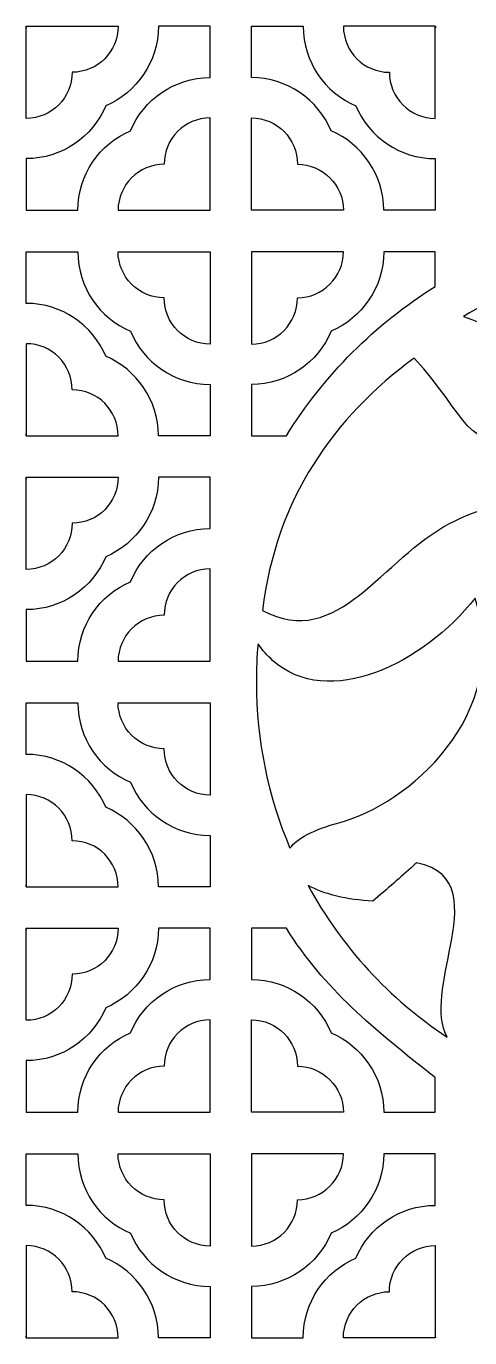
# Model space of a CAD drawing. Header units: centimetres. Extents: x -60 to 60, y -29 to 29.
# Drawn here: x 3.1 to 22.4, y -28.5 to 28.5 of the extents above; entities that cross this region are included whole.
import ezdxf

# ---------------------------------------------------------------- set-up
doc = ezdxf.new("R2010")
doc.units = ezdxf.units.CM
doc.header["$MEASUREMENT"] = 0
doc.layers.add('layer 1', color=7, linetype='Continuous')

msp = doc.modelspace()

# ---------------------------------------------------------------- linework, layer by layer
at = {"layer": 'layer 1', "color": 242}
for points, knots in [([(3.10974, 28.41758), (3.10864, 28.44493), (3.10807, 28.4724), (3.10807, 28.5), (3.10807, 28.5), (3.10807, 28.50012), (3.10808, 28.50025), (3.10808, 28.50038), (3.10808, 28.50038), (3.10808, 28.50038), (3.10974, 28.41758), (3.10974, 28.41758)], [0, 0, 0, 0, 0.25, 0.25, 0.25, 0.25, 0.5, 0.5, 0.5, 0.5, 1, 1, 1, 1]), ([(20.90806, 28.41758), (20.90916, 28.44493), (20.90973, 28.4724), (20.90973, 28.5), (20.90973, 28.5), (20.90973, 28.50012), (20.90972, 28.50025), (20.90972, 28.50038), (20.90972, 28.50038), (20.90972, 28.50038), (20.90806, 28.41758), (20.90806, 28.41758)], [0, 0, 0, 0, 0.25, 0.25, 0.25, 0.25, 0.5, 0.5, 0.5, 0.5, 1, 1, 1, 1]), ([(7.64602, 23.95526), (6.3, 23.38596), (5.35554, 22.05314), (5.35554, 20.5), (5.35554, 20.5), (5.35554, 20.5), (3.10974, 20.5), (3.10974, 20.5), (3.10974, 20.5), (3.10974, 20.5), (3.10974, 22.7458), (3.10974, 22.7458), (3.10974, 22.7458), (4.66621, 22.7458), (6.00125, 23.69446), (6.56849, 25.04511), (6.56849, 25.04511), (7.91389, 25.61469), (8.85807, 26.9473), (8.85807, 28.5), (8.85807, 28.5), (8.85807, 28.5), (11.10974, 28.5), (11.10974, 28.5), (11.10974, 28.5), (11.10974, 28.5), (11.10974, 26.26594), (11.10974, 26.26594), (11.10974, 26.26594), (9.54896, 26.26594), (8.21055, 25.31188), (7.64602, 23.95526), (7.64602, 23.95526), (7.64602, 23.95526), (7.64602, 23.95526), (7.64602, 23.95526)], [0, 0, 0, 0, 0.1, 0.1, 0.1, 0.1, 0.2, 0.2, 0.2, 0.2, 0.3, 0.3, 0.3, 0.3, 0.4, 0.4, 0.4, 0.4, 0.5, 0.5, 0.5, 0.5, 0.6, 0.6, 0.6, 0.6, 0.7, 0.7, 0.7, 0.7, 0.8, 0.8, 0.8, 0.8, 1, 1, 1, 1]), ([(5.10974, 26.5), (6.21413, 26.5), (7.10807, 27.39561), (7.10807, 28.5), (7.10807, 28.5), (7.10807, 28.5), (3.10974, 28.5), (3.10974, 28.5), (3.10974, 28.5), (3.10974, 28.5), (3.10974, 24.4958), (3.10974, 24.4958), (3.10974, 24.4958), (4.21234, 24.4958), (5.10974, 25.39922), (5.10974, 26.5), (5.10974, 26.5), (5.10974, 26.5), (5.10974, 26.5), (5.10974, 26.5)], [0, 0, 0, 0, 0.16666667, 0.16666667, 0.16666667, 0.16666667, 0.33333333, 0.33333333, 0.33333333, 0.33333333, 0.5, 0.5, 0.5, 0.5, 0.66666667, 0.66666667, 0.66666667, 0.66666667, 1, 1, 1, 1]), ([(16.37178, 23.95526), (17.7178, 23.38596), (18.66226, 22.05314), (18.66226, 20.5), (18.66226, 20.5), (18.66226, 20.5), (20.90806, 20.5), (20.90806, 20.5), (20.90806, 20.5), (20.90806, 20.5), (20.90806, 22.7458), (20.90806, 22.7458), (20.90806, 22.7458), (19.35159, 22.7458), (18.01655, 23.69446), (17.44931, 25.04511), (17.44931, 25.04511), (16.10391, 25.61469), (15.15973, 26.9473), (15.15973, 28.5), (15.15973, 28.5), (15.15973, 28.5), (12.90806, 28.5), (12.90806, 28.5), (12.90806, 28.5), (12.90806, 28.5), (12.90806, 26.26594), (12.90806, 26.26594), (12.90806, 26.26594), (14.46884, 26.26594), (15.80725, 25.31188), (16.37178, 23.95526), (16.37178, 23.95526), (16.37178, 23.95526), (16.37178, 23.95526), (16.37178, 23.95526)], [0, 0, 0, 0, 0.1, 0.1, 0.1, 0.1, 0.2, 0.2, 0.2, 0.2, 0.3, 0.3, 0.3, 0.3, 0.4, 0.4, 0.4, 0.4, 0.5, 0.5, 0.5, 0.5, 0.6, 0.6, 0.6, 0.6, 0.7, 0.7, 0.7, 0.7, 0.8, 0.8, 0.8, 0.8, 1, 1, 1, 1]), ([(18.90806, 26.5), (17.80367, 26.5), (16.90973, 27.39561), (16.90973, 28.5), (16.90973, 28.5), (16.90973, 28.5), (20.90806, 28.5), (20.90806, 28.5), (20.90806, 28.5), (20.90806, 28.5), (20.90806, 24.4958), (20.90806, 24.4958), (20.90806, 24.4958), (19.80546, 24.4958), (18.90806, 25.39922), (18.90806, 26.5), (18.90806, 26.5), (18.90806, 26.5), (18.90806, 26.5), (18.90806, 26.5)], [0, 0, 0, 0, 0.16666667, 0.16666667, 0.16666667, 0.16666667, 0.33333333, 0.33333333, 0.33333333, 0.33333333, 0.5, 0.5, 0.5, 0.5, 0.66666667, 0.66666667, 0.66666667, 0.66666667, 1, 1, 1, 1]), ([(7.10564, 20.5), (7.10564, 21.60267), (8.00901, 22.49998), (9.10981, 22.49998), (9.10981, 22.49998), (9.10151, 23.60508), (10.00415, 24.51594), (11.10974, 24.51594), (11.10974, 24.51594), (11.10974, 24.51594), (11.10974, 20.5), (11.10974, 20.5), (11.10974, 20.5), (11.10974, 20.5), (7.10564, 20.5), (7.10564, 20.5)], [0, 0, 0, 0, 0.2, 0.2, 0.2, 0.2, 0.4, 0.4, 0.4, 0.4, 0.6, 0.6, 0.6, 0.6, 1, 1, 1, 1]), ([(16.91216, 20.5), (16.91216, 21.60267), (16.00879, 22.49998), (14.90799, 22.49998), (14.90799, 22.49998), (14.91629, 23.60508), (14.01365, 24.51594), (12.90806, 24.51594), (12.90806, 24.51594), (12.90806, 24.51594), (12.90806, 20.5), (12.90806, 20.5), (12.90806, 20.5), (12.90806, 20.5), (16.91216, 20.5), (16.91216, 20.5)], [0, 0, 0, 0, 0.2, 0.2, 0.2, 0.2, 0.4, 0.4, 0.4, 0.4, 0.6, 0.6, 0.6, 0.6, 1, 1, 1, 1]), ([(7.64602, 15.24474), (6.3, 15.81404), (5.35554, 17.14686), (5.35554, 18.7), (5.35554, 18.7), (5.35554, 18.7), (3.10974, 18.7), (3.10974, 18.7), (3.10974, 18.7), (3.10974, 18.7), (3.10974, 16.4542), (3.10974, 16.4542), (3.10974, 16.4542), (4.66621, 16.4542), (6.00125, 15.50554), (6.56849, 14.15489), (6.56849, 14.15489), (7.91389, 13.58531), (8.85807, 12.2527), (8.85807, 10.7), (8.85807, 10.7), (8.85807, 10.7), (11.10974, 10.7), (11.10974, 10.7), (11.10974, 10.7), (11.10974, 10.7), (11.10974, 12.93406), (11.10974, 12.93406), (11.10974, 12.93406), (9.54896, 12.93406), (8.21055, 13.88812), (7.64602, 15.24474), (7.64602, 15.24474), (7.64602, 15.24474), (7.64602, 15.24474), (7.64602, 15.24474)], [0, 0, 0, 0, 0.1, 0.1, 0.1, 0.1, 0.2, 0.2, 0.2, 0.2, 0.3, 0.3, 0.3, 0.3, 0.4, 0.4, 0.4, 0.4, 0.5, 0.5, 0.5, 0.5, 0.6, 0.6, 0.6, 0.6, 0.7, 0.7, 0.7, 0.7, 0.8, 0.8, 0.8, 0.8, 1, 1, 1, 1]), ([(7.10564, 18.7), (7.10564, 17.59733), (8.00901, 16.70002), (9.10981, 16.70002), (9.10981, 16.70002), (9.10151, 15.59492), (10.00415, 14.68406), (11.10974, 14.68406), (11.10974, 14.68406), (11.10974, 14.68406), (11.10974, 18.7), (11.10974, 18.7), (11.10974, 18.7), (11.10974, 18.7), (7.10564, 18.7), (7.10564, 18.7)], [0, 0, 0, 0, 0.2, 0.2, 0.2, 0.2, 0.4, 0.4, 0.4, 0.4, 0.6, 0.6, 0.6, 0.6, 1, 1, 1, 1]), ([(16.91216, 18.7), (16.91216, 17.59733), (16.00879, 16.70002), (14.90799, 16.70002), (14.90799, 16.70002), (14.91629, 15.59492), (14.01365, 14.68406), (12.90806, 14.68406), (12.90806, 14.68406), (12.90806, 14.68406), (12.90806, 18.7), (12.90806, 18.7), (12.90806, 18.7), (12.90806, 18.7), (16.91216, 18.7), (16.91216, 18.7)], [0, 0, 0, 0, 0.2, 0.2, 0.2, 0.2, 0.4, 0.4, 0.4, 0.4, 0.6, 0.6, 0.6, 0.6, 1, 1, 1, 1]), ([(20.90806, 17.19393), (18.28291, 15.55467), (16.0639, 13.32616), (14.42607, 10.7), (14.42607, 10.7), (14.42607, 10.7), (12.90806, 10.7), (12.90806, 10.7), (12.90806, 10.7), (12.90806, 10.7), (12.90806, 12.93406), (12.90806, 12.93406), (12.90806, 12.93406), (14.46884, 12.93406), (15.80725, 13.88812), (16.37178, 15.24474), (16.37178, 15.24474), (17.7178, 15.81404), (18.66226, 17.14686), (18.66226, 18.7), (18.66226, 18.7), (18.66226, 18.7), (20.90806, 18.7), (20.90806, 18.7), (20.90806, 18.7), (20.90806, 18.7), (20.90806, 17.19393), (20.90806, 17.19393)], [0, 0, 0, 0, 0.125, 0.125, 0.125, 0.125, 0.25, 0.25, 0.25, 0.25, 0.375, 0.375, 0.375, 0.375, 0.5, 0.5, 0.5, 0.5, 0.625, 0.625, 0.625, 0.625, 0.75, 0.75, 0.75, 0.75, 1, 1, 1, 1]), ([(28.12773, -7.44882), (27.18303, -6.69199), (25.40397, -5.6025), (23.45208, -4.35654), (23.45208, -4.35654), (26.22529, -1.00385), (28.63784, 6.31007), (25.7151, 7.60699), (25.7151, 7.60699), (24.21366, 8.07412), (22.70259, 7.48236), (21.55877, 6.90046), (21.55877, 6.90046), (21.55877, 6.90046), (21.55876, 6.90045), (21.55876, 6.90045), (21.55876, 6.90045), (18.60048, 5.39542), (16.69027, 1.33226), (13.3909, 3.10792), (13.3909, 3.10792), (13.97583, 7.99041), (16.50569, 11.4978), (19.9858, 14.08021), (19.9858, 14.08021), (22.39115, 11.49097), (22.08312, 10.03695), (25.21626, 10.33465), (25.21626, 10.33465), (28.37153, 10.8162), (26.13684, 14.52743), (22.13082, 15.88346), (22.13082, 15.88346), (24.90563, 17.5453), (28.15194, 18.50061), (31.62089, 18.50061), (31.62089, 18.50061), (34.33223, 18.50061), (36.90754, 17.917), (39.22805, 16.8686), (39.22805, 16.8686), (35.41582, 15.17541), (32.82398, 14.82134), (31.15168, 14.95138), (31.15168, 14.95138), (30.44029, 15.00669), (27.88816, 15.22635), (27.65097, 16.04541), (27.65097, 16.04541), (28.28106, 12.68795), (31.44224, 12.87064), (33.19094, 12.95036), (33.19094, 12.95036), (35.31036, 11.05391), (29.80927, 9.14572), (29.62609, 7.76258), (29.62609, 7.76258), (29.45602, 6.71687), (29.90939, 5.55984), (30.44527, 4.4664), (30.44527, 4.4664), (31.30163, 2.71902), (32.50197, 1.2561), (31.57381, 0.54822), (31.57381, 0.54822), (32.55316, -1.38006), (33.43134, -0.45426), (35.25211, 0.61721), (35.25211, 0.61721), (35.25211, 0.61721), (35.28727, -1.99097), (35.28727, -1.99097), (35.28727, -1.99097), (35.15754, -2.02577), (35.03135, -2.0595), (34.90881, -2.09179), (34.90881, -2.09179), (33.40716, -2.48747), (32.4914, -2.69656), (31.17242, -2.7886), (31.17242, -2.7886), (31.17242, -2.7886), (31.1724, -2.78861), (31.1724, -2.78861), (31.1724, -2.78861), (31.1724, -2.78861), (31.17239, -2.78861), (31.17239, -2.78861), (31.17239, -2.78861), (31.17239, -2.78861), (31.17239, -2.78861), (31.17239, -2.78861), (31.17239, -2.78861), (30.61465, -2.77486), (29.97705, -2.73366), (29.23518, -2.65317), (29.23518, -2.65317), (29.2789, -2.75594), (29.34177, -2.90437), (29.43015, -3.11352), (29.43015, -3.11352), (29.96749, -4.385), (28.76442, -5.073), (26.57783, -3.64466), (26.57783, -3.64466), (27.47397, -4.86654), (27.91506, -6.17334), (28.12773, -7.44882)], [0, 0, 0, 0, 0.03571429, 0.03571429, 0.03571429, 0.03571429, 0.07142857, 0.07142857, 0.07142857, 0.07142857, 0.10714286, 0.10714286, 0.10714286, 0.10714286, 0.14285714, 0.14285714, 0.14285714, 0.14285714, 0.17857143, 0.17857143, 0.17857143, 0.17857143, 0.21428571, 0.21428571, 0.21428571, 0.21428571, 0.25, 0.25, 0.25, 0.25, 0.28571429, 0.28571429, 0.28571429, 0.28571429, 0.32142857, 0.32142857, 0.32142857, 0.32142857, 0.35714286, 0.35714286, 0.35714286, 0.35714286, 0.39285714, 0.39285714, 0.39285714, 0.39285714, 0.42857143, 0.42857143, 0.42857143, 0.42857143, 0.46428571, 0.46428571, 0.46428571, 0.46428571, 0.5, 0.5, 0.5, 0.5, 0.53571429, 0.53571429, 0.53571429, 0.53571429, 0.57142857, 0.57142857, 0.57142857, 0.57142857, 0.60714286, 0.60714286, 0.60714286, 0.60714286, 0.64285714, 0.64285714, 0.64285714, 0.64285714, 0.67857143, 0.67857143, 0.67857143, 0.67857143, 0.71428571, 0.71428571, 0.71428571, 0.71428571, 0.75, 0.75, 0.75, 0.75, 0.78571429, 0.78571429, 0.78571429, 0.78571429, 0.82142857, 0.82142857, 0.82142857, 0.82142857, 0.85714286, 0.85714286, 0.85714286, 0.85714286, 0.89285714, 0.89285714, 0.89285714, 0.89285714, 0.92857143, 0.92857143, 0.92857143, 0.92857143, 1, 1, 1, 1]), ([(5.10974, 12.7), (6.21413, 12.7), (7.10807, 11.80439), (7.10807, 10.7), (7.10807, 10.7), (7.10807, 10.7), (3.10974, 10.7), (3.10974, 10.7), (3.10974, 10.7), (3.10974, 10.7), (3.10974, 14.7042), (3.10974, 14.7042), (3.10974, 14.7042), (4.21234, 14.7042), (5.10974, 13.80078), (5.10974, 12.7), (5.10974, 12.7), (5.10974, 12.7), (5.10974, 12.7), (5.10974, 12.7)], [0, 0, 0, 0, 0.16666667, 0.16666667, 0.16666667, 0.16666667, 0.33333333, 0.33333333, 0.33333333, 0.33333333, 0.5, 0.5, 0.5, 0.5, 0.66666667, 0.66666667, 0.66666667, 0.66666667, 1, 1, 1, 1]), ([(3.10974, 10.78242), (3.10864, 10.75507), (3.10807, 10.7276), (3.10807, 10.7), (3.10807, 10.7), (3.10807, 10.69988), (3.10808, 10.69975), (3.10808, 10.69962), (3.10808, 10.69962), (3.10808, 10.69962), (3.10974, 10.78242), (3.10974, 10.78242)], [0, 0, 0, 0, 0.25, 0.25, 0.25, 0.25, 0.5, 0.5, 0.5, 0.5, 1, 1, 1, 1]), ([(3.10974, 8.81758), (3.10864, 8.84493), (3.10807, 8.8724), (3.10807, 8.9), (3.10807, 8.9), (3.10807, 8.90012), (3.10808, 8.90025), (3.10808, 8.90038), (3.10808, 8.90038), (3.10808, 8.90038), (3.10974, 8.81758), (3.10974, 8.81758)], [0, 0, 0, 0, 0.25, 0.25, 0.25, 0.25, 0.5, 0.5, 0.5, 0.5, 1, 1, 1, 1]), ([(7.64602, 4.35526), (6.3, 3.78596), (5.35554, 2.45314), (5.35554, 0.9), (5.35554, 0.9), (5.35554, 0.9), (3.10974, 0.9), (3.10974, 0.9), (3.10974, 0.9), (3.10974, 0.9), (3.10974, 3.1458), (3.10974, 3.1458), (3.10974, 3.1458), (4.66621, 3.1458), (6.00125, 4.09446), (6.56849, 5.44511), (6.56849, 5.44511), (7.91389, 6.01469), (8.85807, 7.3473), (8.85807, 8.9), (8.85807, 8.9), (8.85807, 8.9), (11.10974, 8.9), (11.10974, 8.9), (11.10974, 8.9), (11.10974, 8.9), (11.10974, 6.66594), (11.10974, 6.66594), (11.10974, 6.66594), (9.54896, 6.66594), (8.21055, 5.71188), (7.64602, 4.35526), (7.64602, 4.35526), (7.64602, 4.35526), (7.64602, 4.35526), (7.64602, 4.35526)], [0, 0, 0, 0, 0.1, 0.1, 0.1, 0.1, 0.2, 0.2, 0.2, 0.2, 0.3, 0.3, 0.3, 0.3, 0.4, 0.4, 0.4, 0.4, 0.5, 0.5, 0.5, 0.5, 0.6, 0.6, 0.6, 0.6, 0.7, 0.7, 0.7, 0.7, 0.8, 0.8, 0.8, 0.8, 1, 1, 1, 1]), ([(5.10974, 6.9), (6.21413, 6.9), (7.10807, 7.79561), (7.10807, 8.9), (7.10807, 8.9), (7.10807, 8.9), (3.10974, 8.9), (3.10974, 8.9), (3.10974, 8.9), (3.10974, 8.9), (3.10974, 4.8958), (3.10974, 4.8958), (3.10974, 4.8958), (4.21234, 4.8958), (5.10974, 5.79922), (5.10974, 6.9), (5.10974, 6.9), (5.10974, 6.9), (5.10974, 6.9), (5.10974, 6.9)], [0, 0, 0, 0, 0.16666667, 0.16666667, 0.16666667, 0.16666667, 0.33333333, 0.33333333, 0.33333333, 0.33333333, 0.5, 0.5, 0.5, 0.5, 0.66666667, 0.66666667, 0.66666667, 0.66666667, 1, 1, 1, 1]), ([(7.10564, 0.9), (7.10564, 2.00267), (8.00901, 2.89998), (9.10981, 2.89998), (9.10981, 2.89998), (9.10151, 4.00508), (10.00415, 4.91594), (11.10974, 4.91594), (11.10974, 4.91594), (11.10974, 4.91594), (11.10974, 0.9), (11.10974, 0.9), (11.10974, 0.9), (11.10974, 0.9), (7.10564, 0.9), (7.10564, 0.9)], [0, 0, 0, 0, 0.2, 0.2, 0.2, 0.2, 0.4, 0.4, 0.4, 0.4, 0.6, 0.6, 0.6, 0.6, 1, 1, 1, 1]), ([(14.58374, -7.22034), (13.64197, -5.00162), (13.1209, -2.56112), (13.1209, 0.00062), (13.1209, 0.00062), (13.1209, 0.55942), (13.1457, 1.11247), (13.19424, 1.65869), (13.19424, 1.65869), (13.3889, 1.3797), (13.60156, 1.14016), (13.82916, 0.93754), (13.82916, 0.93754), (16.25653, -1.22345), (20.39129, 0.80503), (22.6398, 3.64042), (22.6398, 3.64042), (24.27017, -1.49666), (19.65809, -5.3285), (16.76522, -6.10298), (16.76522, -6.10298), (15.56822, -6.42344), (14.8807, -6.81637), (14.58374, -7.22034)], [0, 0, 0, 0, 0.14285714, 0.14285714, 0.14285714, 0.14285714, 0.28571429, 0.28571429, 0.28571429, 0.28571429, 0.42857143, 0.42857143, 0.42857143, 0.42857143, 0.57142857, 0.57142857, 0.57142857, 0.57142857, 0.71428571, 0.71428571, 0.71428571, 0.71428571, 1, 1, 1, 1]), ([(7.64602, -4.35526), (6.3, -3.78596), (5.35554, -2.45314), (5.35554, -0.9), (5.35554, -0.9), (5.35554, -0.9), (3.10974, -0.9), (3.10974, -0.9), (3.10974, -0.9), (3.10974, -0.9), (3.10974, -3.1458), (3.10974, -3.1458), (3.10974, -3.1458), (4.66621, -3.1458), (6.00125, -4.09446), (6.56849, -5.44511), (6.56849, -5.44511), (7.91389, -6.01469), (8.85807, -7.3473), (8.85807, -8.9), (8.85807, -8.9), (8.85807, -8.9), (11.10974, -8.9), (11.10974, -8.9), (11.10974, -8.9), (11.10974, -8.9), (11.10974, -6.66594), (11.10974, -6.66594), (11.10974, -6.66594), (9.54896, -6.66594), (8.21055, -5.71188), (7.64602, -4.35526), (7.64602, -4.35526), (7.64602, -4.35526), (7.64602, -4.35526), (7.64602, -4.35526)], [0, 0, 0, 0, 0.1, 0.1, 0.1, 0.1, 0.2, 0.2, 0.2, 0.2, 0.3, 0.3, 0.3, 0.3, 0.4, 0.4, 0.4, 0.4, 0.5, 0.5, 0.5, 0.5, 0.6, 0.6, 0.6, 0.6, 0.7, 0.7, 0.7, 0.7, 0.8, 0.8, 0.8, 0.8, 1, 1, 1, 1]), ([(7.10564, -0.9), (7.10564, -2.00267), (8.00901, -2.89998), (9.10981, -2.89998), (9.10981, -2.89998), (9.10151, -4.00508), (10.00415, -4.91594), (11.10974, -4.91594), (11.10974, -4.91594), (11.10974, -4.91594), (11.10974, -0.9), (11.10974, -0.9), (11.10974, -0.9), (11.10974, -0.9), (7.10564, -0.9), (7.10564, -0.9)], [0, 0, 0, 0, 0.2, 0.2, 0.2, 0.2, 0.4, 0.4, 0.4, 0.4, 0.6, 0.6, 0.6, 0.6, 1, 1, 1, 1]), ([(5.10974, -6.9), (6.21413, -6.9), (7.10807, -7.79561), (7.10807, -8.9), (7.10807, -8.9), (7.10807, -8.9), (3.10974, -8.9), (3.10974, -8.9), (3.10974, -8.9), (3.10974, -8.9), (3.10974, -4.8958), (3.10974, -4.8958), (3.10974, -4.8958), (4.21234, -4.8958), (5.10974, -5.79922), (5.10974, -6.9), (5.10974, -6.9), (5.10974, -6.9), (5.10974, -6.9), (5.10974, -6.9)], [0, 0, 0, 0, 0.16666667, 0.16666667, 0.16666667, 0.16666667, 0.33333333, 0.33333333, 0.33333333, 0.33333333, 0.5, 0.5, 0.5, 0.5, 0.66666667, 0.66666667, 0.66666667, 0.66666667, 1, 1, 1, 1]), ([(15.37149, -8.84877), (16.06508, -9.2179), (17.0725, -9.4769), (18.19043, -9.52059), (18.19043, -9.52059), (18.81293, -8.99948), (19.40242, -8.4847), (19.9589, -7.97628), (19.9589, -7.97628), (19.9589, -7.97628), (19.95892, -7.97626), (19.95892, -7.97626), (19.95892, -7.97626), (19.95892, -7.97626), (19.95895, -7.97624), (19.95895, -7.97624), (19.95895, -7.97624), (19.95895, -7.97624), (19.95898, -7.97621), (19.95898, -7.97621), (19.95898, -7.97621), (20.00145, -7.93741), (20.04369, -7.89868), (20.08576, -7.85997), (20.08576, -7.85997), (20.08789, -7.86029), (20.0892, -7.86049), (20.09098, -7.86094), (20.09098, -7.86094), (20.09098, -7.86094), (20.09099, -7.86094), (20.09099, -7.86094), (20.09099, -7.86094), (22.07616, -8.24912), (21.85156, -9.92603), (21.56963, -11.4485), (21.56963, -11.4485), (21.29986, -12.90526), (20.88246, -14.46591), (21.42858, -15.44003), (21.42858, -15.44003), (18.91074, -13.77443), (16.82386, -11.5095), (15.37149, -8.84877), (15.37149, -8.84877), (15.37149, -8.84877), (15.37149, -8.84877), (15.37149, -8.84877)], [0, 0, 0, 0, 0.07692308, 0.07692308, 0.07692308, 0.07692308, 0.15384615, 0.15384615, 0.15384615, 0.15384615, 0.23076923, 0.23076923, 0.23076923, 0.23076923, 0.30769231, 0.30769231, 0.30769231, 0.30769231, 0.38461538, 0.38461538, 0.38461538, 0.38461538, 0.46153846, 0.46153846, 0.46153846, 0.46153846, 0.53846154, 0.53846154, 0.53846154, 0.53846154, 0.61538462, 0.61538462, 0.61538462, 0.61538462, 0.69230769, 0.69230769, 0.69230769, 0.69230769, 0.76923077, 0.76923077, 0.76923077, 0.76923077, 0.84615385, 0.84615385, 0.84615385, 0.84615385, 1, 1, 1, 1]), ([(3.10974, -8.81758), (3.10864, -8.84493), (3.10807, -8.8724), (3.10807, -8.9), (3.10807, -8.9), (3.10807, -8.90012), (3.10808, -8.90025), (3.10808, -8.90038), (3.10808, -8.90038), (3.10808, -8.90038), (3.10974, -8.81758), (3.10974, -8.81758)], [0, 0, 0, 0, 0.25, 0.25, 0.25, 0.25, 0.5, 0.5, 0.5, 0.5, 1, 1, 1, 1]), ([(3.10974, -10.78242), (3.10864, -10.75507), (3.10807, -10.7276), (3.10807, -10.7), (3.10807, -10.7), (3.10807, -10.69988), (3.10808, -10.69975), (3.10808, -10.69962), (3.10808, -10.69962), (3.10808, -10.69962), (3.10974, -10.78242), (3.10974, -10.78242)], [0, 0, 0, 0, 0.25, 0.25, 0.25, 0.25, 0.5, 0.5, 0.5, 0.5, 1, 1, 1, 1]), ([(7.64602, -15.24474), (6.3, -15.81404), (5.35554, -17.14686), (5.35554, -18.7), (5.35554, -18.7), (5.35554, -18.7), (3.10974, -18.7), (3.10974, -18.7), (3.10974, -18.7), (3.10974, -18.7), (3.10974, -16.4542), (3.10974, -16.4542), (3.10974, -16.4542), (4.66621, -16.4542), (6.00125, -15.50554), (6.56849, -14.15489), (6.56849, -14.15489), (7.91389, -13.58531), (8.85807, -12.2527), (8.85807, -10.7), (8.85807, -10.7), (8.85807, -10.7), (11.10974, -10.7), (11.10974, -10.7), (11.10974, -10.7), (11.10974, -10.7), (11.10974, -12.93406), (11.10974, -12.93406), (11.10974, -12.93406), (9.54896, -12.93406), (8.21055, -13.88812), (7.64602, -15.24474), (7.64602, -15.24474), (7.64602, -15.24474), (7.64602, -15.24474), (7.64602, -15.24474)], [0, 0, 0, 0, 0.1, 0.1, 0.1, 0.1, 0.2, 0.2, 0.2, 0.2, 0.3, 0.3, 0.3, 0.3, 0.4, 0.4, 0.4, 0.4, 0.5, 0.5, 0.5, 0.5, 0.6, 0.6, 0.6, 0.6, 0.7, 0.7, 0.7, 0.7, 0.8, 0.8, 0.8, 0.8, 1, 1, 1, 1]), ([(5.10974, -12.7), (6.21413, -12.7), (7.10807, -11.80439), (7.10807, -10.7), (7.10807, -10.7), (7.10807, -10.7), (3.10974, -10.7), (3.10974, -10.7), (3.10974, -10.7), (3.10974, -10.7), (3.10974, -14.7042), (3.10974, -14.7042), (3.10974, -14.7042), (4.21234, -14.7042), (5.10974, -13.80078), (5.10974, -12.7), (5.10974, -12.7), (5.10974, -12.7), (5.10974, -12.7), (5.10974, -12.7)], [0, 0, 0, 0, 0.16666667, 0.16666667, 0.16666667, 0.16666667, 0.33333333, 0.33333333, 0.33333333, 0.33333333, 0.5, 0.5, 0.5, 0.5, 0.66666667, 0.66666667, 0.66666667, 0.66666667, 1, 1, 1, 1]), ([(14.42682, -10.70001), (16.06455, -13.32554), (18.21139, -15.08262), (20.90806, -17.19395), (20.90806, -17.19395), (20.90806, -17.19395), (20.90806, -18.7), (20.90806, -18.7), (20.90806, -18.7), (20.90806, -18.7), (18.66226, -18.7), (18.66226, -18.7), (18.66226, -18.7), (18.66226, -17.14686), (17.7178, -15.81404), (16.37178, -15.24474), (16.37178, -15.24474), (15.80725, -13.88812), (14.46884, -12.93406), (12.90806, -12.93406), (12.90806, -12.93406), (12.90806, -12.93406), (12.90806, -10.7), (12.90806, -10.7), (12.90806, -10.7), (12.90806, -10.7), (14.42682, -10.70001), (14.42682, -10.70001)], [0, 0, 0, 0, 0.125, 0.125, 0.125, 0.125, 0.25, 0.25, 0.25, 0.25, 0.375, 0.375, 0.375, 0.375, 0.5, 0.5, 0.5, 0.5, 0.625, 0.625, 0.625, 0.625, 0.75, 0.75, 0.75, 0.75, 1, 1, 1, 1]), ([(7.10564, -18.7), (7.10564, -17.59733), (8.00901, -16.70002), (9.10981, -16.70002), (9.10981, -16.70002), (9.10151, -15.59492), (10.00415, -14.68406), (11.10974, -14.68406), (11.10974, -14.68406), (11.10974, -14.68406), (11.10974, -18.7), (11.10974, -18.7), (11.10974, -18.7), (11.10974, -18.7), (7.10564, -18.7), (7.10564, -18.7)], [0, 0, 0, 0, 0.2, 0.2, 0.2, 0.2, 0.4, 0.4, 0.4, 0.4, 0.6, 0.6, 0.6, 0.6, 1, 1, 1, 1]), ([(16.91216, -18.7), (16.91216, -17.59733), (16.00879, -16.70002), (14.90799, -16.70002), (14.90799, -16.70002), (14.91629, -15.59492), (14.01365, -14.68406), (12.90806, -14.68406), (12.90806, -14.68406), (12.90806, -14.68406), (12.90806, -18.7), (12.90806, -18.7), (12.90806, -18.7), (12.90806, -18.7), (16.91216, -18.7), (16.91216, -18.7)], [0, 0, 0, 0, 0.2, 0.2, 0.2, 0.2, 0.4, 0.4, 0.4, 0.4, 0.6, 0.6, 0.6, 0.6, 1, 1, 1, 1]), ([(7.64602, -23.95526), (6.3, -23.38596), (5.35554, -22.05314), (5.35554, -20.5), (5.35554, -20.5), (5.35554, -20.5), (3.10974, -20.5), (3.10974, -20.5), (3.10974, -20.5), (3.10974, -20.5), (3.10974, -22.7458), (3.10974, -22.7458), (3.10974, -22.7458), (4.66621, -22.7458), (6.00125, -23.69446), (6.56849, -25.04511), (6.56849, -25.04511), (7.91389, -25.61469), (8.85807, -26.9473), (8.85807, -28.5), (8.85807, -28.5), (8.85807, -28.5), (11.10974, -28.5), (11.10974, -28.5), (11.10974, -28.5), (11.10974, -28.5), (11.10974, -26.26594), (11.10974, -26.26594), (11.10974, -26.26594), (9.54896, -26.26594), (8.21055, -25.31188), (7.64602, -23.95526), (7.64602, -23.95526), (7.64602, -23.95526), (7.64602, -23.95526), (7.64602, -23.95526)], [0, 0, 0, 0, 0.1, 0.1, 0.1, 0.1, 0.2, 0.2, 0.2, 0.2, 0.3, 0.3, 0.3, 0.3, 0.4, 0.4, 0.4, 0.4, 0.5, 0.5, 0.5, 0.5, 0.6, 0.6, 0.6, 0.6, 0.7, 0.7, 0.7, 0.7, 0.8, 0.8, 0.8, 0.8, 1, 1, 1, 1]), ([(7.10564, -20.5), (7.10564, -21.60267), (8.00901, -22.49998), (9.10981, -22.49998), (9.10981, -22.49998), (9.10151, -23.60508), (10.00415, -24.51594), (11.10974, -24.51594), (11.10974, -24.51594), (11.10974, -24.51594), (11.10974, -20.5), (11.10974, -20.5), (11.10974, -20.5), (11.10974, -20.5), (7.10564, -20.5), (7.10564, -20.5)], [0, 0, 0, 0, 0.2, 0.2, 0.2, 0.2, 0.4, 0.4, 0.4, 0.4, 0.6, 0.6, 0.6, 0.6, 1, 1, 1, 1]), ([(16.91216, -20.5), (16.91216, -21.60267), (16.00879, -22.49998), (14.90799, -22.49998), (14.90799, -22.49998), (14.91629, -23.60508), (14.01365, -24.51594), (12.90806, -24.51594), (12.90806, -24.51594), (12.90806, -24.51594), (12.90806, -20.5), (12.90806, -20.5), (12.90806, -20.5), (12.90806, -20.5), (16.91216, -20.5), (16.91216, -20.5)], [0, 0, 0, 0, 0.2, 0.2, 0.2, 0.2, 0.4, 0.4, 0.4, 0.4, 0.6, 0.6, 0.6, 0.6, 1, 1, 1, 1]), ([(16.37178, -23.95526), (17.7178, -23.38596), (18.66226, -22.05314), (18.66226, -20.5), (18.66226, -20.5), (18.66226, -20.5), (20.90806, -20.5), (20.90806, -20.5), (20.90806, -20.5), (20.90806, -20.5), (20.90806, -22.7458), (20.90806, -22.7458), (20.90806, -22.7458), (19.35159, -22.7458), (18.01655, -23.69446), (17.44931, -25.04511), (17.44931, -25.04511), (16.10391, -25.61469), (15.15973, -26.9473), (15.15973, -28.5), (15.15973, -28.5), (15.15973, -28.5), (12.90806, -28.5), (12.90806, -28.5), (12.90806, -28.5), (12.90806, -28.5), (12.90806, -26.26594), (12.90806, -26.26594), (12.90806, -26.26594), (14.46884, -26.26594), (15.80725, -25.31188), (16.37178, -23.95526), (16.37178, -23.95526), (16.37178, -23.95526), (16.37178, -23.95526), (16.37178, -23.95526)], [0, 0, 0, 0, 0.1, 0.1, 0.1, 0.1, 0.2, 0.2, 0.2, 0.2, 0.3, 0.3, 0.3, 0.3, 0.4, 0.4, 0.4, 0.4, 0.5, 0.5, 0.5, 0.5, 0.6, 0.6, 0.6, 0.6, 0.7, 0.7, 0.7, 0.7, 0.8, 0.8, 0.8, 0.8, 1, 1, 1, 1]), ([(5.10974, -26.5), (6.21413, -26.5), (7.10807, -27.39561), (7.10807, -28.5), (7.10807, -28.5), (7.10807, -28.5), (3.10974, -28.5), (3.10974, -28.5), (3.10974, -28.5), (3.10974, -28.5), (3.10974, -24.4958), (3.10974, -24.4958), (3.10974, -24.4958), (4.21234, -24.4958), (5.10974, -25.39922), (5.10974, -26.5), (5.10974, -26.5), (5.10974, -26.5), (5.10974, -26.5), (5.10974, -26.5)], [0, 0, 0, 0, 0.16666667, 0.16666667, 0.16666667, 0.16666667, 0.33333333, 0.33333333, 0.33333333, 0.33333333, 0.5, 0.5, 0.5, 0.5, 0.66666667, 0.66666667, 0.66666667, 0.66666667, 1, 1, 1, 1]), ([(18.90806, -26.5), (17.80367, -26.5), (16.90973, -27.39561), (16.90973, -28.5), (16.90973, -28.5), (16.90973, -28.5), (20.90806, -28.5), (20.90806, -28.5), (20.90806, -28.5), (20.90806, -28.5), (20.90806, -24.4958), (20.90806, -24.4958), (20.90806, -24.4958), (19.80546, -24.4958), (18.90806, -25.39922), (18.90806, -26.5), (18.90806, -26.5), (18.90806, -26.5), (18.90806, -26.5), (18.90806, -26.5)], [0, 0, 0, 0, 0.16666667, 0.16666667, 0.16666667, 0.16666667, 0.33333333, 0.33333333, 0.33333333, 0.33333333, 0.5, 0.5, 0.5, 0.5, 0.66666667, 0.66666667, 0.66666667, 0.66666667, 1, 1, 1, 1]), ([(3.10974, -28.41758), (3.10864, -28.44493), (3.10807, -28.4724), (3.10807, -28.5), (3.10807, -28.5), (3.10807, -28.50012), (3.10808, -28.50025), (3.10808, -28.50038), (3.10808, -28.50038), (3.10808, -28.50038), (3.10974, -28.41758), (3.10974, -28.41758)], [0, 0, 0, 0, 0.25, 0.25, 0.25, 0.25, 0.5, 0.5, 0.5, 0.5, 1, 1, 1, 1]), ([(20.90806, -28.41758), (20.90916, -28.44493), (20.90973, -28.4724), (20.90973, -28.5), (20.90973, -28.5), (20.90973, -28.50012), (20.90972, -28.50025), (20.90972, -28.50038), (20.90972, -28.50038), (20.90972, -28.50038), (20.90806, -28.41758), (20.90806, -28.41758)], [0, 0, 0, 0, 0.25, 0.25, 0.25, 0.25, 0.5, 0.5, 0.5, 0.5, 1, 1, 1, 1])]:
    msp.add_open_spline(points, degree=3, knots=knots, dxfattribs=at)

doc.saveas('drawing.dxf')
